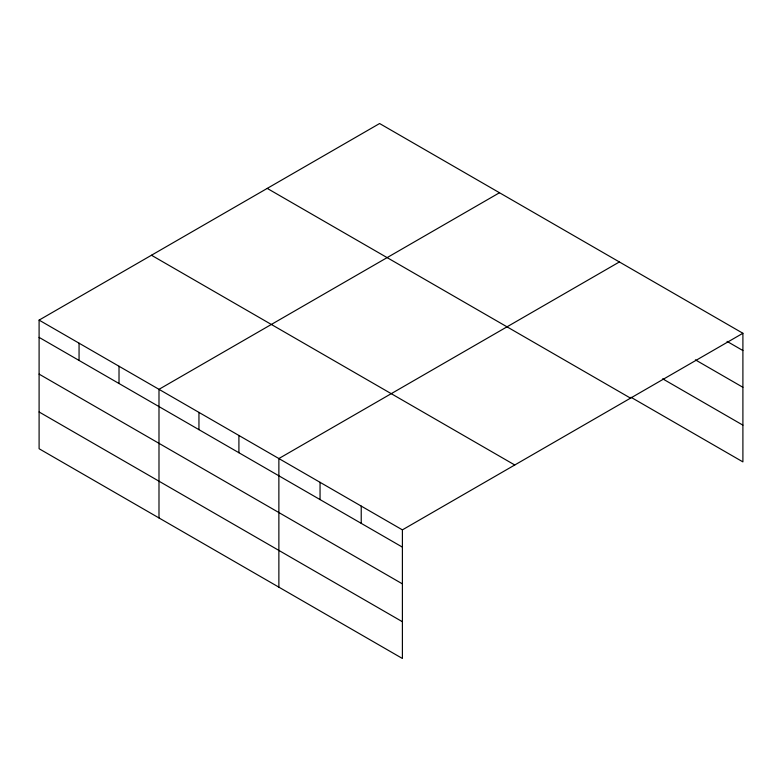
<?xml version="1.0" encoding="UTF-8"?>
<svg xmlns="http://www.w3.org/2000/svg" width="782" height="782" viewBox="0 0 782 782"><rect width="100%" height="100%" fill="white"/><g stroke="black" fill="none" stroke-linecap="round" stroke-linejoin="round"><path stroke-width="1.17" d="M39.1 320.112L402.398 529.864L402.398 658.473L39.1 448.731L39.1 320.112L379.602 123.527L742.9 333.269L742.9 461.888L630.996 397.276M499.493 192.743L158.99 389.328L158.99 517.948M619.383 261.96L278.871 458.545L278.871 587.155M402.398 529.864L742.9 333.269M727.064 341.392L742.9 350.541M695.394 359.857L742.9 387.286M662.667 378.82L742.9 425.144M267.239 188.403L630.536 398.146M151.464 255.245L514.761 464.987M39.1 337.374L402.398 547.126M39.1 374.119L402.398 583.871M39.1 411.977L402.398 621.729M361.225 506.091L361.225 523.353M320.053 482.318L320.053 499.581M238.911 435.476L238.911 452.739M198.951 412.407L198.951 429.67M119.02 366.259L119.02 383.522M79.06 343.19L79.06 360.453"/></g></svg>
